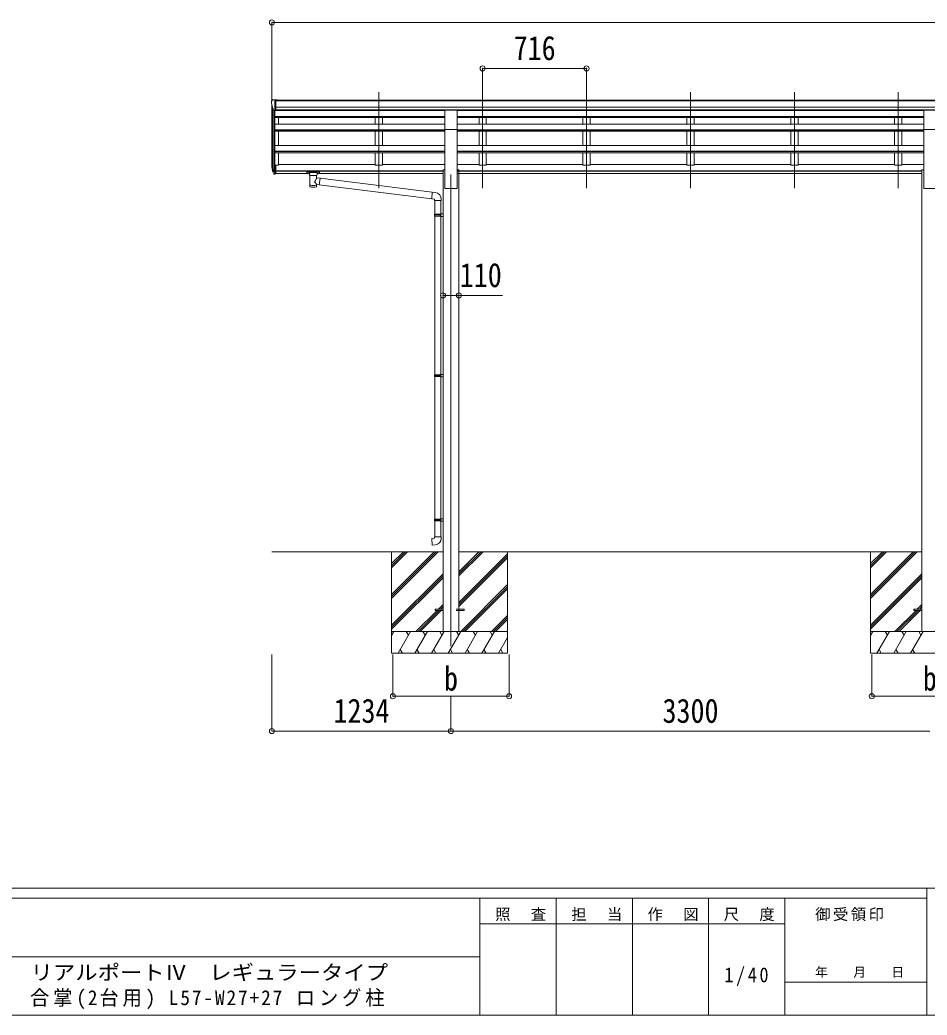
# Model space of a CAD drawing. Units: millimetres at full size. Extents: x -9783 to 33754, y -10064 to 6752.
# Drawn here: x 36 to 6287, y -6828 to 32 of the extents above; entities that cross this region are included whole.
import ezdxf
from ezdxf.enums import TextEntityAlignment as Align

# ---------------------------------------------------------------- set-up
doc = ezdxf.new("R2010")
doc.units = ezdxf.units.MM
doc.header["$LTSCALE"] = 35
doc.header["$PDMODE"] = 32
doc.header["$PDSIZE"] = 35
for name, color, linetype, lineweight in [('0-0_0', 7, 'Continuous', 9), ('0-1_本体', 4, 'Continuous', 9), ('0-2_部品', 7, 'Continuous', 9), ('0-8_PARTS2', 2, 'Continuous', 9), ('0-A_寸法', 6, 'Continuous', 9), ('F-0_240', 7, 'Continuous', 9)]:
    doc.layers.add(name, color=color, linetype=linetype, lineweight=lineweight)
doc.styles.add('ＭＳ ゴシック', font='')
doc.styles.get('ＭＳ ゴシック').set_extended_font_data('MS Gothic')

msp = doc.modelspace()

# ---------------------------------------------------------------- linework, layer by layer
at = {"layer": '0-0_0'}
for p, q in [((1772.2, -3634.17), (2951.2, -3634.17)), ((2596.4, -3634.17), (2596.4, -4334.17)), ((2596.4, -3928.35), (2890.58, -3634.17)), ((2596.4, -3942.49), (2904.73, -3634.17)), ((2596.4, -3956.63), (2918.87, -3634.17)), ((2596.4, -3744.5), (2706.74, -3634.17)), ((2596.4, -3730.36), (2692.59, -3634.17)), ((2596.4, -3716.22), (2678.45, -3634.17)), ((3061.2, -3634.17), (6251.2, -3634.17)), ((3061.2, -3800.2), (3227.24, -3634.17)), ((3061.2, -3786.06), (3213.09, -3634.17)), ((3061.2, -3771.92), (3198.95, -3634.17)), ((3396.4, -3634.17), (3396.4, -4334.17)), ((5896.4, -3634.17), (5896.4, -4334.17)), ((5896.4, -3928.35), (6190.58, -3634.17)), ((5896.4, -3942.49), (6204.73, -3634.17)), ((5896.4, -3956.63), (6218.87, -3634.17)), ((5896.4, -3744.5), (6006.74, -3634.17)), ((5896.4, -3730.36), (5992.59, -3634.17)), ((5896.4, -3716.22), (5978.45, -3634.17)), ((3061.2, -3984.05), (3396.4, -3648.85)), ((3061.2, -3998.19), (3396.4, -3662.99)), ((3061.2, -4012.33), (3396.4, -3677.14)), ((2596.4, -4140.48), (2951.2, -3785.68)), ((2596.4, -4154.62), (2951.2, -3799.83)), ((2596.4, -4168.77), (2951.2, -3813.97)), ((5896.4, -4140.48), (6251.2, -3785.68)), ((5896.4, -4154.62), (6251.2, -3799.83)), ((5896.4, -4168.77), (6251.2, -3813.97)), ((3073.21, -4184.17), (3396.4, -3860.98)), ((3087.35, -4184.17), (3396.4, -3875.12)), ((3101.5, -4184.17), (3396.4, -3889.27)), ((2764.85, -4184.17), (2910.35, -4038.67)), ((2778.99, -4184.17), (2924.49, -4038.67)), ((2793.13, -4184.17), (2938.63, -4038.67)), ((2919.35, -4029.67), (2951.2, -3997.81)), ((2933.49, -4029.67), (2951.2, -4011.96)), ((2947.63, -4029.67), (2951.2, -4026.1)), ((6064.85, -4184.17), (6210.35, -4038.67)), ((6078.99, -4184.17), (6224.49, -4038.67)), ((6093.13, -4184.17), (6238.63, -4038.67)), ((6219.35, -4029.67), (6251.2, -3997.81)), ((6233.49, -4029.67), (6251.2, -4011.96)), ((6247.63, -4029.67), (6251.2, -4026.1)), ((3285.35, -4184.17), (3396.4, -4073.11)), ((3299.49, -4184.17), (3396.4, -4087.26)), ((3313.63, -4184.17), (3396.4, -4101.4)), ((3396.4, -4184.17), (2596.4, -4184.17)), ((2596.4, -4211.67), (2612.28, -4184.17)), ((2641.15, -4334.17), (2727.75, -4184.17)), ((2712.75, -4210.15), (2697.75, -4184.17)), ((2756.62, -4334.17), (2843.22, -4184.17)), ((2828.22, -4210.15), (2813.22, -4184.17)), ((2872.09, -4334.17), (2958.69, -4184.17)), ((2943.69, -4210.15), (2928.69, -4184.17)), ((2987.56, -4334.17), (3074.16, -4184.17)), ((3059.16, -4210.15), (3044.16, -4184.17)), ((3103.03, -4334.17), (3189.63, -4184.17)), ((3174.63, -4210.15), (3159.63, -4184.17)), ((3218.5, -4334.17), (3305.1, -4184.17)), ((3275.1, -4184.17), (3290.1, -4210.15)), ((3390.57, -4184.17), (3396.4, -4194.27)), ((6696.4, -4184.17), (5896.4, -4184.17)), ((5896.4, -4211.67), (5912.28, -4184.17)), ((5941.15, -4334.17), (6027.75, -4184.17)), ((6012.75, -4210.15), (5997.75, -4184.17)), ((6056.62, -4334.17), (6143.22, -4184.17)), ((6128.22, -4210.15), (6113.22, -4184.17)), ((6172.09, -4334.17), (6258.69, -4184.17)), ((6243.69, -4210.15), (6228.69, -4184.17)), ((3333.97, -4334.17), (3396.4, -4226.03)), ((2656.15, -4308.19), (2671.15, -4334.17)), ((2771.62, -4308.19), (2786.62, -4334.17)), ((2887.09, -4308.19), (2902.09, -4334.17)), ((3002.56, -4308.19), (3017.56, -4334.17)), ((3118.03, -4308.19), (3133.03, -4334.17)), ((3233.5, -4308.19), (3248.5, -4334.17)), ((3348.97, -4308.19), (3363.97, -4334.17)), ((5956.15, -4308.19), (5971.15, -4334.17)), ((6071.62, -4308.19), (6086.62, -4334.17)), ((6187.09, -4308.19), (6202.09, -4334.17)), ((2596.4, -4334.17), (3396.4, -4334.17)), ((5896.4, -4334.17), (6696.4, -4334.17))]:
    msp.add_line(p, q, dxfattribs=at)
at = {"layer": '0-1_本体'}
for p, q in [((1798.7, -521.19), (7513.7, -521.19)), ((1798.7, -526.55), (7513.7, -526.55)), ((1772.2, -971.46), (1772.2, -557.94)), ((1776.49, -576.74), (1776.49, -995.72)), ((1786.2, -592.1), (1786.2, -1013.72)), ((1792.2, -591.57), (1792.2, -969.29)), ((1792.2, -593.07), (2963.7, -593.07)), ((1798.7, -570.07), (7513.7, -570.07)), ((1798.7, -587.74), (7513.7, -587.74)), ((2963.7, -590.11), (1798.7, -590.11)), ((2483.2, -590.11), (2483.2, -593.07)), ((2533.2, -590.11), (2533.2, -593.07)), ((3048.7, -590.11), (6263.7, -590.11)), ((3048.7, -593.07), (6263.7, -593.07)), ((3199.2, -590.11), (3199.2, -593.07)), ((3249.2, -590.11), (3249.2, -593.07)), ((3915.2, -590.11), (3915.2, -593.07)), ((3965.2, -590.11), (3965.2, -593.07)), ((4631.2, -590.11), (4631.2, -593.07)), ((4681.2, -590.11), (4681.2, -593.07)), ((5347.2, -590.11), (5347.2, -593.07)), ((5397.2, -590.11), (5397.2, -593.07)), ((6063.2, -590.11), (6063.2, -593.07)), ((6113.2, -590.11), (6113.2, -593.07)), ((1792.2, -635.02), (2963.7, -635.02)), ((1792.2, -636.72), (2963.7, -636.72)), ((1792.2, -640.5), (2963.7, -640.5)), ((1792.2, -685.93), (2963.7, -685.93)), ((1817.2, -685.93), (1817.2, -640.5)), ((2483.2, -640.5), (2483.2, -685.93)), ((2533.2, -640.5), (2533.2, -685.93)), ((3048.7, -635.02), (6263.7, -635.02)), ((3048.7, -636.72), (6263.7, -636.72)), ((3048.7, -640.5), (6263.7, -640.5)), ((3048.7, -685.93), (6263.7, -685.93)), ((3199.2, -640.5), (3199.2, -685.93)), ((3249.2, -640.5), (3249.2, -685.93)), ((3915.2, -640.5), (3915.2, -685.93)), ((3965.2, -640.5), (3965.2, -685.93)), ((4631.2, -640.5), (4631.2, -685.93)), ((4681.2, -640.5), (4681.2, -685.93)), ((5347.2, -640.5), (5347.2, -685.93)), ((5397.2, -640.5), (5397.2, -685.93)), ((6063.2, -640.5), (6063.2, -685.93)), ((6113.2, -640.5), (6113.2, -685.93)), ((1792.2, -726.51), (2963.7, -726.51)), ((1792.2, -728.2), (2963.7, -728.2)), ((1792.2, -735.07), (2963.7, -735.07)), ((1817.2, -834.17), (1817.2, -735.07)), ((2483.2, -735.07), (2483.2, -834.17)), ((2533.2, -735.07), (2533.2, -834.17)), ((2963.7, -1130.72), (2963.7, -723.77)), ((3048.7, -1130.72), (3048.7, -723.77)), ((3048.7, -726.51), (6263.7, -726.51)), ((3048.7, -728.2), (6263.7, -728.2)), ((3048.7, -735.07), (6263.7, -735.07)), ((3199.2, -735.07), (3199.2, -834.17)), ((3249.2, -735.07), (3249.2, -834.17)), ((3915.2, -735.07), (3915.2, -834.17)), ((3965.2, -735.07), (3965.2, -834.17)), ((4631.2, -735.07), (4631.2, -834.17)), ((4681.2, -735.07), (4681.2, -834.17)), ((5347.2, -735.07), (5347.2, -834.17)), ((5397.2, -735.07), (5397.2, -834.17)), ((6063.2, -735.07), (6063.2, -834.17)), ((6113.2, -735.07), (6113.2, -834.17)), ((6263.7, -1130.72), (6263.7, -723.77)), ((1792.2, -834.17), (2963.7, -834.17)), ((1792.2, -873.31), (2963.7, -873.31)), ((1792.2, -874.98), (2963.7, -874.98)), ((1792.2, -884.62), (2963.7, -884.62)), ((1817.2, -970.12), (1817.2, -884.62)), ((2483.2, -884.62), (2483.2, -970.12)), ((3048.7, -834.17), (6263.7, -834.17)), ((3048.7, -873.31), (6263.7, -873.31)), ((3048.7, -874.98), (6263.7, -874.98)), ((3048.7, -884.62), (6263.7, -884.62)), ((3199.2, -884.62), (3199.2, -970.12)), ((3915.2, -884.62), (3915.2, -970.12)), ((4631.2, -884.62), (4631.2, -970.12)), ((5347.2, -884.62), (5347.2, -970.12)), ((6063.2, -884.62), (6063.2, -970.12)), ((1798.7, -970.12), (1817.2, -970.12)), ((1798.7, -1009.21), (2951.2, -1009.21)), ((1798.7, -1010.59), (2951.2, -1010.59)), ((1798.7, -1027.77), (2030.2, -1027.77)), ((1817.2, -964.9), (2483.2, -964.9)), ((2084.2, -1027.77), (2951.2, -1027.77)), ((2533.2, -964.9), (2963.7, -964.9)), ((2951.2, -1000.72), (2963.7, -1000.72)), ((2951.2, -1000.72), (2951.2, -4180.72)), ((3048.7, -964.9), (3199.2, -964.9)), ((3048.7, -1000.72), (3061.2, -1000.72)), ((3048.7, -1009.21), (6251.2, -1009.21)), ((3048.7, -1010.59), (6251.2, -1010.59)), ((3048.7, -1027.77), (6251.2, -1027.77)), ((3061.2, -1000.72), (3061.2, -4180.72)), ((3249.2, -964.9), (3915.2, -964.9)), ((3965.2, -964.9), (4631.2, -964.9)), ((4681.2, -964.9), (5347.2, -964.9)), ((5397.2, -964.9), (6063.2, -964.9)), ((6113.2, -964.9), (6263.7, -964.9)), ((6251.2, -1000.72), (6263.7, -1000.72)), ((6251.2, -1000.72), (6251.2, -4180.72)), ((2963.7, -1130.72), (3048.7, -1130.72)), ((6263.7, -1130.72), (6348.7, -1130.72))]:
    msp.add_line(p, q, dxfattribs=at)
for points in [[(2533.2, -884.62), (2533.2, -970.12), (2483.2, -970.12)], [(3249.2, -884.62), (3249.2, -970.12), (3199.2, -970.12)], [(3965.2, -884.62), (3965.2, -970.12), (3915.2, -970.12)], [(4681.2, -884.62), (4681.2, -970.12), (4631.2, -970.12)], [(5397.2, -884.62), (5397.2, -970.12), (5347.2, -970.12)], [(6113.2, -884.62), (6113.2, -970.12), (6063.2, -970.12)]]:
    msp.add_lwpolyline(points, dxfattribs=at)
at = {"layer": '0-2_部品'}
for p, q in [((1770.2, -528.96), (1770.2, -529.59)), ((1777.11, -520.16), (1773.05, -525.96)), ((1780.2, -519.59), (1777.87, -519.73)), ((1780.2, -519.59), (1798.7, -519.59)), ((1792.2, -592.57), (1792.2, -519.59)), ((1798.7, -519.59), (1808.7, -519.68)), ((1798.7, -591.57), (1798.7, -519.59)), ((1808.7, -521.19), (1808.7, -519.68)), ((1784.58, -590.76), (1775.3, -574.69)), ((1792.2, -592.57), (1787, -592.26)), ((1798.7, -591.57), (1792.2, -591.57)), ((2963.7, -589.61), (3048.7, -589.61)), ((2963.7, -723.77), (2963.7, -589.61)), ((3048.7, -723.77), (3048.7, -589.61)), ((6263.7, -589.61), (6348.7, -589.61)), ((6263.7, -723.77), (6263.7, -589.61)), ((2963.7, -723.77), (3048.7, -723.77)), ((6263.7, -723.77), (6348.7, -723.77)), ((1774.6, -994.92), (1784.76, -1014.09)), ((1785.77, -1012.84), (1776.02, -994.42)), ((1777.18, -1011.77), (1784.76, -1029.26)), ((1792.2, -1013.59), (1787.07, -1013.59)), ((1792.2, -1015.59), (1787.36, -1015.59)), ((1792.2, -968.88), (1792.2, -1030.76)), ((1798.7, -968.88), (1792.2, -968.88)), ((1798.7, -1007.19), (1792.2, -1007.19)), ((1798.7, -1012.59), (1792.2, -1012.59)), ((1798.7, -968.88), (1798.7, -1029.94)), ((2013.7, -1015.65), (2013.7, -1026.41)), ((2013.7, -1015.84), (2013.7, -1017.38)), ((2015.7, -1014.99), (2098.7, -1014.99)), ((2015.7, -1017.17), (2098.7, -1017.17)), ((2015.7, -1027.07), (2030.2, -1027.07)), ((2030.2, -1033.88), (2030.2, -1023.61)), ((2084.2, -1033.88), (2084.2, -1023.61)), ((2084.2, -1027.07), (2098.7, -1027.07)), ((2100.7, -1015.65), (2100.7, -1026.41)), ((1792.2, -1030.76), (1787.36, -1030.76)), ((1798.7, -1029.94), (1792.2, -1029.94)), ((2034.3, -1038.38), (2034.29, -1118.67)), ((2080.1, -1055.96), (2080.1, -1038.37)), ((2105.33, -1059.86), (2080.1, -1055.95)), ((2105.33, -1059.86), (2098.31, -1105.12)), ((2105.33, -1059.86), (2877.29, -1156.66)), ((2080.12, -1118.67), (2080.1, -1102.05)), ((2080.1, -1102.3), (2098.31, -1105.12)), ((2098.31, -1105.12), (2893.2, -1204.23)), ((2898.13, -1158.48), (2877.29, -1156.66)), ((2893.2, -1214.23), (2939.2, -1214.23)), ((2895.2, -1214.23), (2895.2, -1308.23)), ((2937.2, -1214.23), (2937.2, -1305.67)), ((2939.2, -1214.23), (2939.2, -1203.31)), ((2893.2, -1310.23), (2894.2, -1308.23)), ((2893.2, -1310.23), (2937.2, -1310.23)), ((2893.2, -1310.23), (2893.2, -1318.23)), ((2893.2, -1318.23), (2937.2, -1318.23)), ((2893.2, -1318.23), (2894.2, -1320.23)), ((2894.2, -1308.23), (2937.2, -1308.23)), ((2894.2, -1320.23), (2937.2, -1320.23)), ((2895.2, -1320.23), (2895.2, -2414.42)), ((2932.73, -1310.23), (2932.3, -1308.23)), ((2935.2, -1305.73), (2951.2, -1305.26)), ((2935.2, -1307.73), (2935.2, -1305.73)), ((2935.2, -1307.73), (2937.2, -1307.73)), ((2935.2, -1322.73), (2935.2, -1320.73)), ((2935.2, -1322.73), (2951.2, -1323.2)), ((2937.2, -1322.79), (2937.2, -2411.86)), ((2951.2, -1305.26), (2951.2, -1323.2)), ((2893.2, -2416.42), (2894.2, -2414.42)), ((2893.2, -2416.42), (2937.2, -2416.42)), ((2893.2, -2416.42), (2893.2, -2424.42)), ((2893.2, -2424.42), (2937.2, -2424.42)), ((2893.2, -2424.42), (2894.2, -2426.42)), ((2894.2, -2414.42), (2937.2, -2414.42)), ((2894.2, -2426.42), (2937.2, -2426.42)), ((2895.2, -2426.42), (2895.2, -3409.58)), ((2932.73, -2416.42), (2932.3, -2414.42)), ((2935.2, -2411.92), (2951.2, -2411.45)), ((2935.2, -2413.92), (2935.2, -2411.92)), ((2935.2, -2413.92), (2937.2, -2413.92)), ((2935.2, -2428.92), (2935.2, -2426.92)), ((2935.2, -2428.92), (2951.2, -2429.39)), ((2937.2, -2428.98), (2937.2, -3407.02)), ((2951.2, -2411.45), (2951.2, -2429.39)), ((2893.2, -3411.58), (2894.2, -3409.58)), ((2893.2, -3411.58), (2937.2, -3411.58)), ((2893.2, -3411.58), (2893.2, -3419.58)), ((2893.2, -3419.58), (2937.2, -3419.58)), ((2893.2, -3419.58), (2894.2, -3421.58)), ((2894.2, -3409.58), (2937.2, -3409.58)), ((2894.2, -3421.58), (2937.2, -3421.58)), ((2895.2, -3421.58), (2895.2, -3531.58)), ((2932.73, -3411.58), (2932.3, -3409.58)), ((2935.2, -3407.08), (2951.2, -3406.61)), ((2935.2, -3409.08), (2935.2, -3407.08)), ((2935.2, -3409.08), (2937.2, -3409.08)), ((2935.2, -3424.08), (2935.2, -3422.08)), ((2935.2, -3424.08), (2951.2, -3424.55)), ((2937.2, -3424.14), (2937.2, -3531.58)), ((2951.2, -3406.61), (2951.2, -3424.55)), ((2893.2, -3531.58), (2939.2, -3531.58)), ((2893.2, -3541.58), (2893.2, -3531.58)), ((2939.2, -3531.58), (2939.2, -3542.49))]:
    msp.add_line(p, q, dxfattribs=at)
at = {"layer": '0-2_部品', "color": 4}
for p, q in [((2896.4, -4029.67), (2896.4, -4038.67)), ((2951.2, -4029.67), (2896.4, -4029.67)), ((2951.2, -4038.67), (2896.4, -4038.67)), ((3096, -4029.67), (3041.2, -4029.67)), ((6196.4, -4029.67), (6196.4, -4038.67)), ((6251.2, -4029.67), (6196.4, -4029.67)), ((6251.2, -4038.67), (6196.4, -4038.67))]:
    msp.add_line(p, q, dxfattribs=at)
at = {"layer": '0-2_部品'}
for points in [[(2013.7, -1015.65), (2013.74, -1015.46), (2013.83, -1015.32), (2013.92, -1015.23), (2014.02, -1015.16), (2014.15, -1015.12), (2014.44, -1015.06), (2014.93, -1015.01), (2015.47, -1014.99), (2015.7, -1014.99)], [(2013.7, -1026.41), (2013.74, -1026.61), (2013.83, -1026.74), (2013.92, -1026.84), (2014.02, -1026.9), (2014.15, -1026.94), (2014.44, -1027), (2014.93, -1027.05), (2015.47, -1027.07), (2015.7, -1027.07)], [(2098.7, -1014.99), (2099.06, -1014.99), (2099.59, -1015.02), (2100.04, -1015.07), (2100.34, -1015.15), (2100.51, -1015.24), (2100.63, -1015.38), (2100.7, -1015.56), (2100.7, -1015.65)], [(2098.7, -1027.07), (2099.06, -1027.07), (2099.59, -1027.04), (2100.04, -1026.99), (2100.34, -1026.92), (2100.51, -1026.82), (2100.63, -1026.68), (2100.7, -1026.5), (2100.7, -1026.41)], [(2030.24, -1033.83), (2030.22, -1034.18), (2030.47, -1035.14), (2030.99, -1036.02), (2031.79, -1036.86), (2032.9, -1037.66), (2034.3, -1038.38)], [(2080.1, -1038.37), (2080.34, -1038.28), (2081.69, -1037.54), (2082.81, -1036.7), (2083.56, -1035.83), (2084.02, -1034.93), (2084.19, -1034.04)], [(2877.29, -1156.66), (2873.28, -1202.49), (2893.2, -1204.23), (2893.2, -1214.23)], [(2932.73, -1310.23), (2932.73, -1318.23), (2932.3, -1320.23)], [(2935.2, -1320.73), (2937.2, -1320.73), (2937.2, -1307.73)], [(2932.73, -2416.42), (2932.73, -2424.42), (2932.3, -2426.42)], [(2935.2, -2426.92), (2937.2, -2426.92), (2937.2, -2413.92)], [(2932.73, -3411.58), (2932.73, -3419.58), (2932.3, -3421.58)], [(2935.2, -3422.08), (2937.2, -3422.08), (2937.2, -3409.08)], [(2898.13, -3587.32), (2877.29, -3589.15), (2873.28, -3543.32), (2893.2, -3541.58)]]:
    msp.add_lwpolyline(points, dxfattribs=at)
at = {"layer": '0-2_部品', "color": 4}
msp.add_lwpolyline([(3096, -4029.67), (3096, -4038.67), (3041.2, -4038.67)], dxfattribs=at)
at = {"layer": '0-2_部品'}
for centre, radius, start, end in [((1773.2, -528.96), 3, 93, 180), ((1972.2, -529.59), 202, 180, 192.90261), ((1777.93, -520.73), 1, 93.5, 145), ((1787.18, -589.26), 3, 210, 266.5), ((1860.86, -972.75), 89.07, 174.49576, 194.41188), ((1860.15, -968.47), 88.05, 177.22392, 197.21071), ((1905.42, -975.69), 133.22, 183.27987, 195.71302), ((1787.36, -1012.59), 3, 210, 270), ((1787.07, -1012.09), 1.5, 210, 270), ((1787.36, -1027.76), 3, 210, 270), ((2894.2, -1203.31), 45, 0, 85), ((2894.2, -3542.49), 45, 275, 0)]:
    msp.add_arc(centre, radius, start, end, dxfattribs=at)
for centre, major_axis, ratio, start_param, end_param in [((2015.7, -1017.38), (2, 0), 0.109601, 1.5707963, 3.1415927), ((2057.2, -1023.61), (27, 0), 0.122176, 6.2831853, 9.424778), ((2098.7, -1017.38), (2, 0), 0.109601, 0, 1.5707963), ((2057.22, -1038.84), (-22.91, 0.42), 0.072511, 0.0008029, 1.5715993), ((2057.22, -1040.46), (-22.91, 0.42), 0.072511, 0.0008029, 1.5715993), ((2057.19, -1038.84), (22.92, 0.42), 0.07247, 4.71158, 6.2823764), ((2057.19, -1040.46), (22.92, 0.42), 0.07247, 4.71158, 6.2823764), ((2057.2, -1082.5), (-22.81, -26.62), 0.234429, 1.6855472, 3.1268519), ((2059.76, -1079.85), (20.32, -22.25), 0.045535, 0.0389954, 1.3075346), ((2068.2, -1033.88), (16, 0), 0.361356, 6.2636979, 6.2831853), ((2057.2, -1118.67), (22.92, 0), 0.101955, 3.1415499, 6.2833984), ((2057.2, -1106.23), (22.91, 0), 0.122865, 3.1415927, 6.2831853)]:
    msp.add_ellipse(centre, major_axis=major_axis, ratio=ratio, start_param=start_param, end_param=end_param, dxfattribs=at)
at = {"layer": '0-8_PARTS2'}
for p, q in [((2508.2, -1128.46), (2508.2, -465.94)), ((3224.2, -1128.46), (3224.2, -465.94)), ((3940.2, -1128.46), (3940.2, -465.94)), ((4656.2, -1128.46), (4656.2, -465.94)), ((5372.2, -1128.46), (5372.2, -465.94)), ((6088.2, -1128.46), (6088.2, -465.94)), ((3006.2, -1034.67), (3006.2, -4284.67))]:
    msp.add_line(p, q, dxfattribs=at)
at = {"layer": '0-A_寸法'}
for p, q in [((1772.2, 14.19), (7540.2, 14.19)), ((1772.2, 14.19), (1772.2, -531.44)), ((3224.2, -302.43), (3224.2, -531.44)), ((3224.2, -302.43), (3940.2, -302.43)), ((3940.2, -302.43), (3940.2, -531.44)), ((2951.2, -1867.31), (3061.2, -1867.31)), ((3061.2, -1867.31), (3361.2, -1867.31)), ((1772.2, -4870.54), (1772.2, -4341.59)), ((2606.2, -4630.56), (2606.2, -4341.59)), ((3406.2, -4630.56), (3406.2, -4341.59)), ((5906.2, -4630.56), (5906.2, -4341.59)), ((2606.2, -4630.56), (3406.2, -4630.56)), ((3006.2, -4870.54), (3006.2, -4630.56)), ((5906.2, -4630.56), (6706.2, -4630.56)), ((1772.2, -4870.54), (3006.2, -4870.54)), ((3006.2, -4870.54), (6306.2, -4870.54))]:
    msp.add_line(p, q, dxfattribs=at)
for p in [(1772.2, 14.19), (3224.2, -302.43), (3940.2, -302.43), (2951.2, -1867.31), (3061.2, -1867.31), (2606.2, -4630.56), (3406.2, -4630.56), (5906.2, -4630.56), (1772.2, -4870.54), (3006.2, -4870.54)]:
    msp.add_point(p, dxfattribs=at)
at = {"layer": 'F-0_240', "color": 5}
for p, q in [((-9783.03, -5953.1), (9396.97, -5953.1)), ((6285.75, -5953.1), (6285.75, -6828.1)), ((-9783.03, -6023.1), (6285.75, -6023.1)), ((3205.75, -6023.1), (3205.75, -6828.1)), ((3730.75, -6023.1), (3730.75, -6828.1)), ((4255.75, -6023.1), (4255.75, -6828.1)), ((4780.75, -6023.1), (4780.75, -6828.1)), ((5305.75, -6023.1), (5305.75, -6828.1)), ((3205.75, -6198.1), (5305.75, -6198.1)), ((-3969.25, -6425.6), (3205.75, -6425.6)), ((5305.75, -6600.6), (6285.75, -6600.6)), ((-9783.03, -6828.1), (9396.97, -6828.1))]:
    msp.add_line(p, q, dxfattribs=at)

# ---------------------------------------------------------------- texts
at = {"layer": '0-A_寸法', "color": 7, "style": 'ＭＳ ゴシック', "width": 0.85}
for s, p in [('716', (3437.83, -295.43)), ('110', (3066.83, -1860.31)), ('b', (2958.08, -4641.06)), ('b', (6258.08, -4641.06)), ('1234', (2196.7, -4863.54)), ('3300', (4463.7, -4863.54))]:
    msp.add_text(s, height=166.8, dxfattribs=at).set_placement(p, align=Align.BOTTOM_LEFT)
at = {"layer": 'F-0_240', "style": 'ＭＳ ゴシック', "width": 1.1}
msp.add_text('リアルポートⅣ\u3000レギュラータイプ', height=102.6, dxfattribs=at).set_placement((109.35, -6616.22), align=Align.BOTTOM_LEFT)
at = {"layer": 'F-0_240', "style": 'ＭＳ ゴシック'}
msp.add_text('年\u3000\u3000月\u3000\u3000日', height=64.15, dxfattribs=at).set_placement((5515.76, -6583.1), align=Align.BOTTOM_LEFT)
at = {"layer": 'F-0_240', "attachment_point": 7, "style": 'ＭＳ ゴシック'}
for s, insert, char_height in [('\\T1.17;照\u3000査', (3310.76, -6180.6), 76.98), ('\\T1.17;担\u3000当', (3835.76, -6180.6), 76.98), ('\\T1.17;作\u3000図', (4360.75, -6180.6), 76.98), ('\\T1.17;尺\u3000度', (4885.76, -6180.6), 76.98), ('\\T1.17;御受領印', (5515.75, -6180.6), 76.98), ('\\T1.28;\\W0.9;1/40', (4890.13, -6626.85), 102.6), ('\\T1.2;\\W0.95;合掌(2台用)\\~L57-W27+27\\~ロング柱', (105.33, -6786.55), 102.6)]:
    msp.add_mtext(s, dxfattribs=dict(at, insert=insert, char_height=char_height))

doc.saveas('drawing.dxf')
